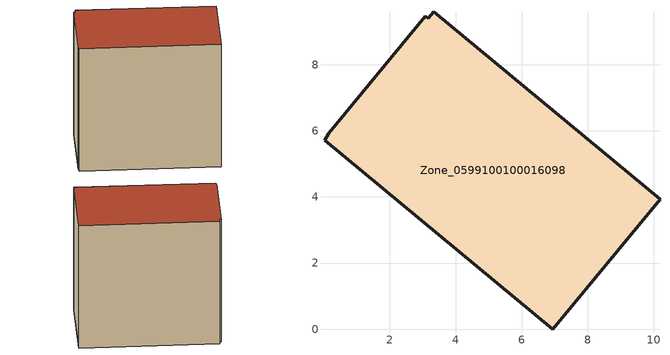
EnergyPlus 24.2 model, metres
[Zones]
Zone_0599100100016098
 floor ground (C_G): 0.03,5.72 0.15,5.93 3.08,9.47 3.17,9.41 3.33,9.6 10.19,3.93 6.93,0 z0
 wall outside (C_F): 10.19,3.93 3.33,9.6 3.17,9.41 3.08,9.47 0.15,5.93 0.03,5.72 6.93,0 10.19,3.93 z0:8.75
 roof outside (C_R): 0.15,5.93 0.03,5.72 6.93,0 10.19,3.93 3.33,9.6 3.17,9.41 3.08,9.47 z8.75
[BUILDING]
Pand.0599100100016098: North Axis=0; Terrain=City; Loads Convergence Tolerance Value=0.04; Temperature Convergence Tolerance Value=0.4; Solar Distribution=FullExterior; Maximum Number of Warmup Days=25; Minimum Number of Warmup Days=1
[Site:Location]
Rotterdam.The.Hague.AP_ZH_NLD Design_Conditions: Latitude=51.96; Longitude=4.45; Time Zone=1; Elevation=-4.5
[SITE:GROUNDTEMPERATURE:BUILDINGSURFACE]
18, 18, 18, 18, 18, 18, 18, 18, 18, 18, 18, 18
[MATERIAL] Thermal Absorptance=0.9; Solar Absorptance=0.7; Visible Absorptance=0.7
Name | Roughness | Thickness | Conductivity | Density | Specific Heat
G.TI.2015-2018 | MediumSmooth | 0.15 | 0.0428571 | 540 | 1210
F.TI.2015-2018 | Rough | 0.3 | 0.0666667 | 1920 | 840
R.TI.2015-2018 | MediumRough | 0.2 | 0.0333333 | 1500 | 1000
[CONSTRUCTION]
C_G: G.TI.2015-2018
C_F: F.TI.2015-2018
C_R: R.TI.2015-2018
[ZONE]
Zone_0599100100016098: Type=1; Multiplier=1; Ceiling Height=Autocalculate; Volume=Autocalculate; Floor Area=autocalculate; Part of Total Floor Area=Yes
[ZONEINFILTRATION:DESIGNFLOWRATE]
Infil_Zone_0599100100016098: Zone or ZoneList or Space or SpaceList=Zone_0599100100016098; Schedule=AlwaysOn; Design Flow Rate Calculation Method=Flow/Area; Flow Rate per Floor Area=0.0015; Constant Term Coefficient=1; Temperature Term Coefficient=0; Velocity Term Coefficient=0; Velocity Squared Term Coefficient=0
[HVACTEMPLATE:ZONE:IDEALLOADSAIRSYSTEM]
Zone_0599100100016098: Maximum Heating Supply Air Temperature=50; Minimum Cooling Supply Air Temperature=13; Maximum Heating Supply Air Humidity Ratio=0.0156; Minimum Cooling Supply Air Humidity Ratio=0.0077; Heating Limit=NoLimit; Cooling Limit=NoLimit; Dehumidification Control Type=ConstantSensibleHeatRatio; Cooling Sensible Heat Ratio=0.7; Dehumidification Setpoint=60; Humidification Control Type=None; Humidification Setpoint=30; Outdoor Air Method=None; Outdoor Air Flow Rate per Person=0.00944; Outdoor Air Flow Rate per Zone Floor Area=0; Outdoor Air Flow Rate per Zone=0; Demand Controlled Ventilation Type=None; Outdoor Air Economizer Type=NoEconomizer; Heat Recovery Type=None; Sensible Heat Recovery Effectiveness=0.7; Latent Heat Recovery Effectiveness=0.65
[ZONECONTROL:THERMOSTAT]
ThermostatControl_Zone_0599100100016098: Zone or ZoneList=Zone_0599100100016098; Control Type Schedule=DualSetpointControlType; Control 1=Thermostat_Zone_0599100100016098; Temperature Difference Between Cutout And Setpoint=0
[THERMOSTATSETPOINT:DUALSETPOINT]
Thermostat_Zone_0599100100016098: Heating Setpoint Temperature Schedule=HeatingSetpoint_Zone_0599100100016098; Cooling Setpoint Temperature Schedule=CoolingSetpoint_Zone_0599100100016098
[SCHEDULE:COMPACT]
HeatingSetpoint_Zone_0599100100016098: Through: 12/31, For: AllDays, Until: 24:00, 21
CoolingSetpoint_Zone_0599100100016098: Through: 12/31, For: AllDays, Until: 24:00, 24
DualSetpointControlType: Through: 12/31, For: AllDays, Until: 24:00, 4
AlwaysOn: Through: 12/31, For: AllDays, Until: 24:00, 1
